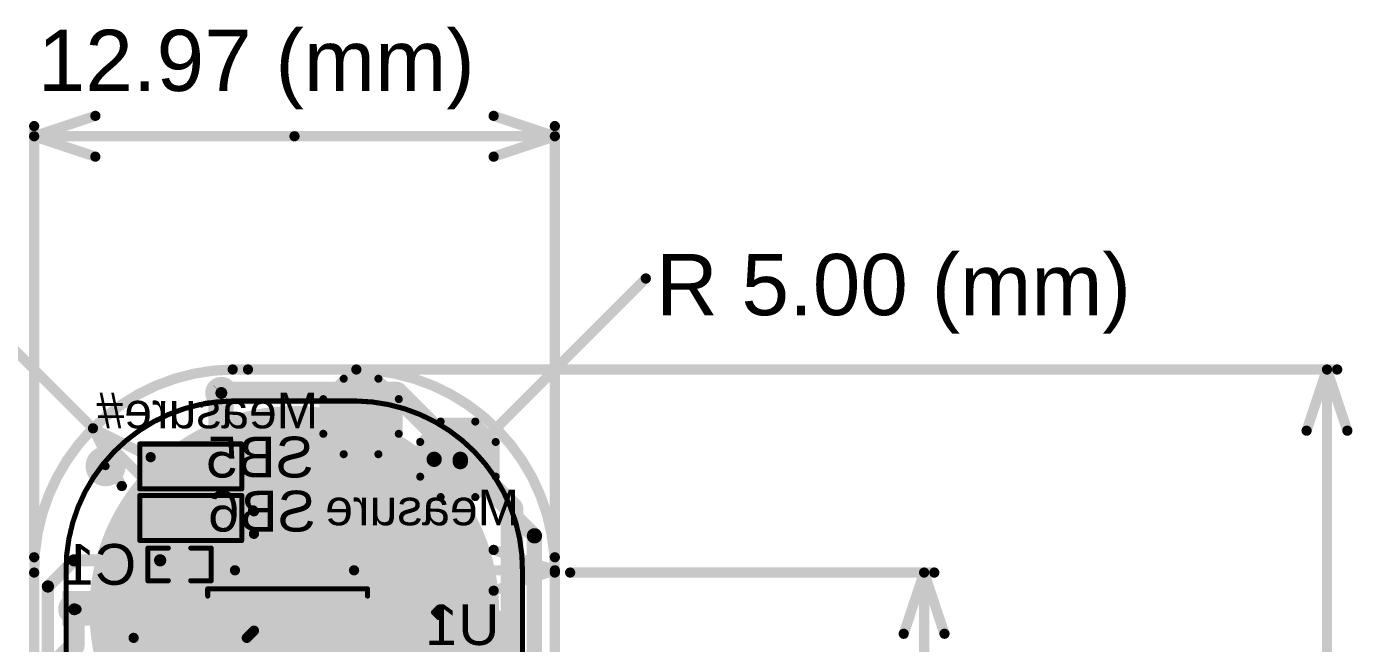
# Model space of a CAD drawing. Header units: millimetres. Extents: x -1.12 to 0.87, y -0.24 to 1.5.
# Drawn here: x -0.448 to 0.852, y 0.895 to 1.5 of the extents above; entities that cross this region are included whole.
import ezdxf

# ---------------------------------------------------------------- set-up
doc = ezdxf.new("R2010")
doc.units = ezdxf.units.MM
doc.header["$MEASUREMENT"] = 0
for name, color, linetype in [('BottomLayer', 5, 'Continuous'), ('BottomOverlay', 54, 'Continuous'), ('BottomPaste', 16, 'Continuous'), ('BottomSolder', 6, 'Continuous'), ('Mechanical1', 6, 'Continuous'), ('Mechanical2', 216, 'Continuous'), ('PadHoleLayer', 156, 'Continuous'), ('TopLayer', 1, 'Continuous'), ('TopOverlay', 2, 'Continuous'), ('TopPaste', 8, 'Continuous'), ('TopSolder', 216, 'Continuous'), ('ViaHoleLayer', 16, 'Continuous')]:
    doc.layers.add(name, color=color, linetype=linetype)
doc.styles.add('Arial', font='', dxfattribs={"height": 0.2})
doc.styles.get('Arial').set_extended_font_data('Arial')

# ---------------------------------------------------------------- blocks, each defined once
blk = doc.blocks.new('C___0402_B_2')
at = {"layer": 'BottomLayer'}
for points in [[(-0.009500000000000001, 0.0125), (-0.009499999999999998, -0.0125), (-0.0275, -0.0125), (-0.0275, 0.0125)], [(0.0275, 0.0125), (0.0275, -0.0125), (0.009500000000000001, -0.0125), (0.009499999999999998, 0.0125)]]:
    blk.add_hatch(color=5, dxfattribs=at).paths.add_polyline_path(points)
at = {"layer": 'BottomPaste'}
for points in [[(-0.009500000000000001, 0.0125), (-0.009499999999999998, -0.0125), (-0.0275, -0.0125), (-0.0275, 0.0125)], [(0.0275, 0.0125), (0.0275, -0.0125), (0.009500000000000001, -0.0125), (0.009499999999999998, 0.0125)]]:
    blk.add_hatch(color=16, dxfattribs=at).paths.add_polyline_path(points)
at = {"layer": 'BottomSolder'}
for points in [[(-0.007137800000000001, 0.0148622), (-0.007137799999999999, -0.0148622), (-0.0298622, -0.0148622), (-0.0298622, 0.0148622)], [(0.0298622, 0.0148622), (0.0298622, -0.0148622), (0.007137800000000001, -0.0148622), (0.007137799999999999, 0.0148622)]]:
    blk.add_hatch(color=6, dxfattribs=at).paths.add_polyline_path(points)
at = {"layer": 'BottomOverlay', "const_width": 0.005}
for points in [[(-0.011, 0.016), (-0.031, 0.016)], [(-0.031, 0.016), (-0.031, -0.016)], [(0.031, 0.016), (0.011, 0.016)], [(0.031, 0.016), (0.031, -0.016)], [(-0.011, -0.016), (-0.031, -0.016)], [(0.031, -0.016), (0.011, -0.016)]]:
    blk.add_lwpolyline(points, dxfattribs=at)
at = {"layer": 'BottomOverlay', "const_width": 0.0025}
for points in [[(-0.03225, 0.016, 1), (-0.02975, 0.016, 1)], [(-0.03225, 0.016, 1), (-0.02975, 0.016, 1)], [(-0.01225, 0.016, 1), (-0.00975, 0.016, 1)], [(0.00975, 0.016, 1), (0.01225, 0.016, 1)], [(0.02975, 0.016, 1), (0.03225, 0.016, 1)], [(0.02975, 0.016, 1), (0.03225, 0.016, 1)], [(-0.03225, -0.016, 1), (-0.02975, -0.016, 1)], [(-0.03225, -0.016, 1), (-0.02975, -0.016, 1)], [(-0.01225, -0.016, 1), (-0.00975, -0.016, 1)], [(0.00975, -0.016, 1), (0.01225, -0.016, 1)], [(0.02975, -0.016, 1), (0.03225, -0.016, 1)], [(0.02975, -0.016, 1), (0.03225, -0.016, 1)]]:
    blk.add_lwpolyline(points, format="xyb", close=True, dxfattribs=at)
blk = doc.blocks.new('S______B______B_4')
at = {"layer": 'BottomLayer'}
for points in [[(-0.015, 0.0175), (-0.015, -0.0175), (-0.045, -0.0175), (-0.045, 0.0175)], [(0.045, 0.0175), (0.045, -0.0175), (0.015, -0.0175), (0.015, 0.0175)]]:
    blk.add_hatch(color=5, dxfattribs=at).paths.add_polyline_path(points)
at = {"layer": 'BottomPaste'}
for points in [[(-0.015, 0.0175), (-0.015, -0.0175), (-0.045, -0.0175), (-0.045, 0.0175)], [(0.045, 0.0175), (0.045, -0.0175), (0.015, -0.0175), (0.015, 0.0175)]]:
    blk.add_hatch(color=16, dxfattribs=at).paths.add_polyline_path(points)
at = {"layer": 'BottomSolder'}
for points in [[(-0.011, 0.0215), (-0.011, -0.0215), (-0.049, -0.0215), (-0.049, 0.0215)], [(0.049, 0.0215), (0.049, -0.0215), (0.011, -0.0215), (0.011, 0.0215)]]:
    blk.add_hatch(color=6, dxfattribs=at).paths.add_polyline_path(points)
at = {"layer": 'BottomOverlay', "const_width": 0.005}
for points in [[(-0.05, -0.022), (-0.05, 0.022)], [(-0.05, 0.022), (0.05, 0.022)], [(0.05, -0.022), (0.05, 0.022)], [(-0.05, -0.022), (0.05, -0.022)]]:
    blk.add_lwpolyline(points, dxfattribs=at)
at = {"layer": 'BottomOverlay', "const_width": 0.0025}
for points in [[(-0.05125, 0.022, 1), (-0.04875, 0.022, 1)], [(-0.05125, 0.022, 1), (-0.04875, 0.022, 1)], [(0.04875, 0.022, 1), (0.05125, 0.022, 1)], [(0.04875, 0.022, 1), (0.05125, 0.022, 1)], [(-0.05125, -0.022, 1), (-0.04875, -0.022, 1)], [(-0.05125, -0.022, 1), (-0.04875, -0.022, 1)], [(0.04875, -0.022, 1), (0.05125, -0.022, 1)], [(0.04875, -0.022, 1), (0.05125, -0.022, 1)]]:
    blk.add_lwpolyline(points, format="xyb", close=True, dxfattribs=at)
blk = doc.blocks.new('S______B______B_5')
at = {"layer": 'BottomLayer'}
for points in [[(-0.015, 0.0175), (-0.015, -0.0175), (-0.045, -0.0175), (-0.045, 0.0175)], [(0.045, 0.0175), (0.045, -0.0175), (0.015, -0.0175), (0.015, 0.0175)]]:
    blk.add_hatch(color=5, dxfattribs=at).paths.add_polyline_path(points)
at = {"layer": 'BottomPaste'}
for points in [[(-0.015, 0.0175), (-0.015, -0.0175), (-0.045, -0.0175), (-0.045, 0.0175)], [(0.045, 0.0175), (0.045, -0.0175), (0.015, -0.0175), (0.015, 0.0175)]]:
    blk.add_hatch(color=16, dxfattribs=at).paths.add_polyline_path(points)
at = {"layer": 'BottomSolder'}
for points in [[(-0.011, 0.0215), (-0.011, -0.0215), (-0.049, -0.0215), (-0.049, 0.0215)], [(0.049, 0.0215), (0.049, -0.0215), (0.011, -0.0215), (0.011, 0.0215)]]:
    blk.add_hatch(color=6, dxfattribs=at).paths.add_polyline_path(points)
at = {"layer": 'BottomOverlay', "const_width": 0.005}
for points in [[(-0.05, -0.022), (-0.05, 0.022)], [(-0.05, 0.022), (0.05, 0.022)], [(0.05, -0.022), (0.05, 0.022)], [(-0.05, -0.022), (0.05, -0.022)]]:
    blk.add_lwpolyline(points, dxfattribs=at)
at = {"layer": 'BottomOverlay', "const_width": 0.0025}
for points in [[(-0.05125, 0.022, 1), (-0.04875, 0.022, 1)], [(-0.05125, 0.022, 1), (-0.04875, 0.022, 1)], [(0.04875, 0.022, 1), (0.05125, 0.022, 1)], [(0.04875, 0.022, 1), (0.05125, 0.022, 1)], [(-0.05125, -0.022, 1), (-0.04875, -0.022, 1)], [(-0.05125, -0.022, 1), (-0.04875, -0.022, 1)], [(0.04875, -0.022, 1), (0.05125, -0.022, 1)], [(0.04875, -0.022, 1), (0.05125, -0.022, 1)]]:
    blk.add_lwpolyline(points, format="xyb", close=True, dxfattribs=at)
blk = doc.blocks.new('TEST_POINT_B_12')
at = {"layer": 'BottomLayer'}
blk.add_hatch(color=5, dxfattribs=at).paths.add_polyline_path([(0.015, 0.03), (-0.015, 0.03), (-0.03, 0.015), (-0.03, -0.015), (-0.015, -0.03), (0.015, -0.03), (0.03, -0.015), (0.03, 0.015)])
at = {"layer": 'BottomPaste'}
blk.add_hatch(color=16, dxfattribs=at).paths.add_polyline_path([(0.015, 0.03), (-0.015, 0.03), (-0.03, 0.015), (-0.03, -0.015), (-0.015, -0.03), (0.015, -0.03), (0.03, -0.015), (0.03, 0.015)])
at = {"layer": 'BottomSolder'}
blk.add_hatch(color=6, dxfattribs=at).paths.add_polyline_path([(0.017, 0.034), (-0.017, 0.034), (-0.034, 0.017), (-0.034, -0.017), (-0.017, -0.034), (0.017, -0.034), (0.034, -0.017), (0.034, 0.017)])
at = {"layer": 'BottomOverlay', "const_width": 0.007874}
for points in [[(-0.017, 0.037), (-0.037, 0.017)], [(0.017, 0.037), (-0.017, 0.037)], [(0.017, 0.037), (-0.017, 0.037)], [(0.037, 0.017), (0.017, 0.037)], [(-0.037, 0.017), (-0.037, -0.017)], [(0.037, 0.017), (0.037, -0.017)], [(-0.017, -0.037), (-0.037, -0.017)], [(0.037, -0.017), (0.017, -0.037)], [(0.017, -0.037), (-0.017, -0.037)], [(0.017, -0.037), (-0.017, -0.037)]]:
    blk.add_lwpolyline(points, dxfattribs=at)
at = {"layer": 'BottomOverlay', "const_width": 0.003937}
for points in [[(-0.0189685, 0.037, 1), (-0.0150315, 0.037, 1)], [(-0.0189685, 0.037, 1), (-0.0150315, 0.037, 1)], [(-0.0189685, 0.037, 1), (-0.0150315, 0.037, 1)], [(0.0150315, 0.037, 1), (0.0189685, 0.037, 1)], [(0.0150315, 0.037, 1), (0.0189685, 0.037, 1)], [(0.0150315, 0.037, 1), (0.0189685, 0.037, 1)], [(-0.0389685, 0.017, 1), (-0.0350315, 0.017, 1)], [(-0.0389685, 0.017, 1), (-0.0350315, 0.017, 1)], [(0.0350315, 0.017, 1), (0.0389685, 0.017, 1)], [(0.0350315, 0.017, 1), (0.0389685, 0.017, 1)], [(-0.0389685, -0.017, 1), (-0.0350315, -0.017, 1)], [(-0.0389685, -0.017, 1), (-0.0350315, -0.017, 1)], [(0.0350315, -0.017, 1), (0.0389685, -0.017, 1)], [(0.0350315, -0.017, 1), (0.0389685, -0.017, 1)], [(-0.0189685, -0.037, 1), (-0.0150315, -0.037, 1)], [(-0.0189685, -0.037, 1), (-0.0150315, -0.037, 1)], [(-0.0189685, -0.037, 1), (-0.0150315, -0.037, 1)], [(0.0150315, -0.037, 1), (0.0189685, -0.037, 1)], [(0.0150315, -0.037, 1), (0.0189685, -0.037, 1)], [(0.0150315, -0.037, 1), (0.0189685, -0.037, 1)]]:
    blk.add_lwpolyline(points, format="xyb", close=True, dxfattribs=at)
blk = doc.blocks.new('TEST_POINT_B_13')
at = {"layer": 'BottomLayer'}
blk.add_hatch(color=5, dxfattribs=at).paths.add_polyline_path([(0.015, 0.03), (-0.015, 0.03), (-0.03, 0.015), (-0.03, -0.015), (-0.015, -0.03), (0.015, -0.03), (0.03, -0.015), (0.03, 0.015)])
at = {"layer": 'BottomPaste'}
blk.add_hatch(color=16, dxfattribs=at).paths.add_polyline_path([(0.015, 0.03), (-0.015, 0.03), (-0.03, 0.015), (-0.03, -0.015), (-0.015, -0.03), (0.015, -0.03), (0.03, -0.015), (0.03, 0.015)])
at = {"layer": 'BottomSolder'}
blk.add_hatch(color=6, dxfattribs=at).paths.add_polyline_path([(0.017, 0.034), (-0.017, 0.034), (-0.034, 0.017), (-0.034, -0.017), (-0.017, -0.034), (0.017, -0.034), (0.034, -0.017), (0.034, 0.017)])
at = {"layer": 'BottomOverlay', "const_width": 0.007874}
for points in [[(-0.017, 0.037), (-0.037, 0.017)], [(0.017, 0.037), (-0.017, 0.037)], [(0.017, 0.037), (-0.017, 0.037)], [(0.037, 0.017), (0.017, 0.037)], [(-0.037, 0.017), (-0.037, -0.017)], [(0.037, 0.017), (0.037, -0.017)], [(-0.017, -0.037), (-0.037, -0.017)], [(0.037, -0.017), (0.017, -0.037)], [(0.017, -0.037), (-0.017, -0.037)], [(0.017, -0.037), (-0.017, -0.037)]]:
    blk.add_lwpolyline(points, dxfattribs=at)
at = {"layer": 'BottomOverlay', "const_width": 0.003937}
for points in [[(-0.0189685, 0.037, 1), (-0.0150315, 0.037, 1)], [(-0.0189685, 0.037, 1), (-0.0150315, 0.037, 1)], [(-0.0189685, 0.037, 1), (-0.0150315, 0.037, 1)], [(0.0150315, 0.037, 1), (0.0189685, 0.037, 1)], [(0.0150315, 0.037, 1), (0.0189685, 0.037, 1)], [(0.0150315, 0.037, 1), (0.0189685, 0.037, 1)], [(-0.0389685, 0.017, 1), (-0.0350315, 0.017, 1)], [(-0.0389685, 0.017, 1), (-0.0350315, 0.017, 1)], [(0.0350315, 0.017, 1), (0.0389685, 0.017, 1)], [(0.0350315, 0.017, 1), (0.0389685, 0.017, 1)], [(-0.0389685, -0.017, 1), (-0.0350315, -0.017, 1)], [(-0.0389685, -0.017, 1), (-0.0350315, -0.017, 1)], [(0.0350315, -0.017, 1), (0.0389685, -0.017, 1)], [(0.0350315, -0.017, 1), (0.0389685, -0.017, 1)], [(-0.0189685, -0.037, 1), (-0.0150315, -0.037, 1)], [(-0.0189685, -0.037, 1), (-0.0150315, -0.037, 1)], [(-0.0189685, -0.037, 1), (-0.0150315, -0.037, 1)], [(0.0150315, -0.037, 1), (0.0189685, -0.037, 1)], [(0.0150315, -0.037, 1), (0.0189685, -0.037, 1)], [(0.0150315, -0.037, 1), (0.0189685, -0.037, 1)]]:
    blk.add_lwpolyline(points, format="xyb", close=True, dxfattribs=at)
blk = doc.blocks.new('SOIC_8_B_27')
at = {"layer": 'BottomLayer'}
for points in [[(-0.136811, 0.063189), (-0.136811, 0.086811), (-0.0757874, 0.086811), (-0.0757874, 0.063189)], [(0.0757874, 0.063189), (0.0757874, 0.086811), (0.136811, 0.086811), (0.136811, 0.063189)], [(-0.136811, 0.013189), (-0.136811, 0.036811), (-0.0757874, 0.036811), (-0.0757874, 0.013189)], [(0.0757874, 0.013189), (0.0757874, 0.036811), (0.136811, 0.036811), (0.136811, 0.013189)], [(-0.136811, -0.036811), (-0.136811, -0.013189), (-0.0757874, -0.013189), (-0.0757874, -0.036811)], [(0.0757874, -0.036811), (0.0757874, -0.013189), (0.136811, -0.013189), (0.136811, -0.036811)], [(-0.136811, -0.086811), (-0.136811, -0.063189), (-0.0757874, -0.063189), (-0.0757874, -0.086811)], [(0.0757874, -0.086811), (0.0757874, -0.063189), (0.136811, -0.063189), (0.136811, -0.086811)]]:
    blk.add_hatch(color=5, dxfattribs=at).paths.add_polyline_path(points)
at = {"layer": 'BottomOverlay'}
blk.add_hatch(color=54, dxfattribs=at).paths.add_polyline_path([(-0.072, -0.088), (-0.059, -0.088), (-0.059, -0.062), (-0.072, -0.062)])
at = {"layer": 'BottomPaste'}
for points in [[(-0.136811, 0.063189), (-0.136811, 0.086811), (-0.0757874, 0.086811), (-0.0757874, 0.063189)], [(0.0757874, 0.063189), (0.0757874, 0.086811), (0.136811, 0.086811), (0.136811, 0.063189)], [(-0.136811, 0.013189), (-0.136811, 0.036811), (-0.0757874, 0.036811), (-0.0757874, 0.013189)], [(0.0757874, 0.013189), (0.0757874, 0.036811), (0.136811, 0.036811), (0.136811, 0.013189)], [(-0.136811, -0.036811), (-0.136811, -0.013189), (-0.0757874, -0.013189), (-0.0757874, -0.036811)], [(0.0757874, -0.036811), (0.0757874, -0.013189), (0.136811, -0.013189), (0.136811, -0.036811)], [(-0.136811, -0.086811), (-0.136811, -0.063189), (-0.0757874, -0.063189), (-0.0757874, -0.086811)], [(0.0757874, -0.086811), (0.0757874, -0.063189), (0.136811, -0.063189), (0.136811, -0.086811)]]:
    blk.add_hatch(color=16, dxfattribs=at).paths.add_polyline_path(points)
at = {"layer": 'BottomSolder'}
for points in [[(-0.140811, 0.059189), (-0.140811, 0.090811), (-0.0717874, 0.090811), (-0.0717874, 0.059189)], [(0.0717874, 0.059189), (0.0717874, 0.090811), (0.140811, 0.090811), (0.140811, 0.059189)], [(-0.140811, 0.009189000000000003), (-0.140811, 0.040811), (-0.0717874, 0.040811), (-0.0717874, 0.009188999999999998)], [(0.0717874, 0.009189000000000003), (0.0717874, 0.040811), (0.140811, 0.040811), (0.140811, 0.009188999999999998)], [(-0.140811, -0.040811), (-0.140811, -0.009188999999999998), (-0.0717874, -0.009189000000000003), (-0.0717874, -0.040811)], [(0.0717874, -0.040811), (0.0717874, -0.009188999999999998), (0.140811, -0.009189000000000003), (0.140811, -0.040811)], [(-0.140811, -0.090811), (-0.140811, -0.059189), (-0.0717874, -0.059189), (-0.0717874, -0.090811)], [(0.0717874, -0.090811), (0.0717874, -0.059189), (0.140811, -0.059189), (0.140811, -0.090811)]]:
    blk.add_hatch(color=6, dxfattribs=at).paths.add_polyline_path(points)
at = {"layer": 'BottomOverlay', "const_width": 0.005}
for points in [[(0.07837, 0.098), (-0.07837, 0.098)], [(-0.07837, 0.098), (-0.07837, 0.091)], [(0.07837, 0.098), (0.07837, 0.091)], [(-0.148, -0.07), (-0.148, -0.08)], [(-0.143, -0.075), (-0.148, -0.07)], [(-0.143, -0.075), (-0.148, -0.08)], [(-0.07837, -0.091), (-0.07837, -0.098)], [(0.07837, -0.091), (0.07837, -0.098)], [(0.07837, -0.098), (-0.07837, -0.098)]]:
    blk.add_lwpolyline(points, dxfattribs=at)
at = {"layer": 'BottomOverlay', "const_width": 0.0025}
for points in [[(-0.07962, 0.098, 1), (-0.07712, 0.098, 1)], [(-0.07962, 0.098, 1), (-0.07712, 0.098, 1)], [(-0.07962, 0.091, 1), (-0.07712, 0.091, 1)], [(0.07712, 0.098, 1), (0.07962, 0.098, 1)], [(0.07712, 0.098, 1), (0.07962, 0.098, 1)], [(0.07712, 0.091, 1), (0.07962, 0.091, 1)], [(-0.14925, -0.07, 1), (-0.14675, -0.07, 1)], [(-0.14925, -0.07, 1), (-0.14675, -0.07, 1)], [(-0.14925, -0.08, 1), (-0.14675, -0.08, 1)], [(-0.14925, -0.08, 1), (-0.14675, -0.08, 1)], [(-0.14425, -0.075, 1), (-0.14175, -0.075, 1)], [(-0.14425, -0.075, 1), (-0.14175, -0.075, 1)], [(-0.07962, -0.091, 1), (-0.07712, -0.091, 1)], [(0.07712, -0.091, 1), (0.07962, -0.091, 1)], [(-0.07962, -0.098, 1), (-0.07712, -0.098, 1)], [(-0.07962, -0.098, 1), (-0.07712, -0.098, 1)], [(0.07712, -0.098, 1), (0.07962, -0.098, 1)], [(0.07712, -0.098, 1), (0.07962, -0.098, 1)]]:
    blk.add_lwpolyline(points, format="xyb", close=True, dxfattribs=at)
blk = doc.blocks.new('SEMG_SENSOR_31')
at = {"layer": 'TopLayer'}
h = blk.add_hatch(color=1, dxfattribs=at)
edge = h.paths.add_edge_path()
edge.add_arc((1.1e-06, 0.3931963), 0.1968504, 0, 360)
h = blk.add_hatch(color=1, dxfattribs=at)
edge = h.paths.add_edge_path()
edge.add_arc((-0.1240147, -0.0005045), 0.0826771, 90, 270)
edge.add_line((-0.1240147, -0.08318160000000001), (0.1240169, -0.08318160000000001))
edge.add_arc((0.1240169, -0.0005045), 0.0826771, 270, 450)
edge.add_line((0.1240169, 0.0821726), (-0.1240147, 0.0821726))
h = blk.add_hatch(color=1, dxfattribs=at)
edge = h.paths.add_edge_path()
edge.add_arc((-1.1e-06, -0.3931962), 0.1968504, 0, 360)
at = {"layer": 'TopPaste'}
h = blk.add_hatch(color=8, dxfattribs=at)
edge = h.paths.add_edge_path()
edge.add_arc((1.1e-06, 0.3931963), 0.1968504, 0, 360)
h = blk.add_hatch(color=8, dxfattribs=at)
edge = h.paths.add_edge_path()
edge.add_arc((-0.1240147, -0.0005045), 0.0826771, 90, 270)
edge.add_line((-0.1240147, -0.08318160000000001), (0.1240169, -0.08318160000000001))
edge.add_arc((0.1240169, -0.0005045), 0.0826771, 270, 450)
edge.add_line((0.1240169, 0.0821726), (-0.1240147, 0.0821726))
h = blk.add_hatch(color=8, dxfattribs=at)
edge = h.paths.add_edge_path()
edge.add_arc((-1.1e-06, -0.3931962), 0.1968504, 0, 360)
at = {"layer": 'TopSolder'}
h = blk.add_hatch(color=216, dxfattribs=at)
edge = h.paths.add_edge_path()
edge.add_arc((1.1e-06, 0.3931963), 0.2008504, 0, 360)
h = blk.add_hatch(color=216, dxfattribs=at)
edge = h.paths.add_edge_path()
edge.add_arc((-0.1240147, -0.0005045), 0.0866771, 90, 270)
edge.add_line((-0.1240147, -0.08718160000000001), (0.1240169, -0.08718160000000001))
edge.add_arc((0.1240169, -0.0005045), 0.0866771, 270, 450)
edge.add_line((0.1240169, 0.0861726), (-0.1240147, 0.0861726))
h = blk.add_hatch(color=216, dxfattribs=at)
edge = h.paths.add_edge_path()
edge.add_arc((-1.1e-06, -0.3931962), 0.2008504, 0, 360)
at = {"layer": 'TopOverlay', "const_width": 0.005}
for points in [[(-0.2237483, 0.431721, -0.414213562373093), (-0.0602622, 0.5989227)], [(0.0602644, 0.5989227, -0.414213562373093), (0.2237505, 0.431721)], [(-0.0602622, -0.5989226, -0.4142135623730949), (-0.2237483, -0.4317209)], [(0.2237505, -0.4317209, -0.4142135623730966), (0.0602644, -0.5989226)]]:
    blk.add_lwpolyline(points, format="xyb", dxfattribs=at)
for points in [[(-0.0602622, 0.5989227), (0.0602644, 0.5989227)], [(-0.2237483, -0.4317209), (-0.2237483, 0.431721)], [(0.2237505, -0.4317242), (0.2237505, 0.4317177)], [(-0.0602622, -0.5989226), (0.0602644, -0.5989226)]]:
    blk.add_lwpolyline(points, dxfattribs=at)
at = {"layer": 'TopOverlay', "const_width": 0.0025}
for points in [[(-0.0615122, 0.5989227, 1), (-0.0590122, 0.5989227, 1)], [(-0.0615122, 0.5989227, 1), (-0.0590122, 0.5989227, 1)], [(0.0590144, 0.5989227, 1), (0.0615144, 0.5989227, 1)], [(0.0590144, 0.5989227, 1), (0.0615144, 0.5989227, 1)], [(-0.2249983, 0.431721, 1), (-0.2224983, 0.431721, 1)], [(-0.2249983, 0.431721, 1), (-0.2224983, 0.431721, 1)], [(0.2225005, 0.431721, 1), (0.2250005, 0.431721, 1)], [(0.2225005, 0.4317177, 1), (0.2250005, 0.4317177, 1)], [(-0.2249983, -0.4317209, 1), (-0.2224983, -0.4317209, 1)], [(-0.2249983, -0.4317209, 1), (-0.2224983, -0.4317209, 1)], [(0.2225005, -0.4317209, 1), (0.2250005, -0.4317209, 1)], [(0.2225005, -0.4317242, 1), (0.2250005, -0.4317242, 1)], [(-0.0615122, -0.5989226, 1), (-0.0590122, -0.5989226, 1)], [(-0.0615122, -0.5989226, 1), (-0.0590122, -0.5989226, 1)], [(0.0590144, -0.5989226, 1), (0.0615144, -0.5989226, 1)], [(0.0590144, -0.5989226, 1), (0.0615144, -0.5989226, 1)]]:
    blk.add_lwpolyline(points, format="xyb", close=True, dxfattribs=at)

msp = doc.modelspace()

# ---------------------------------------------------------------- hatches: boundary and pattern name
at = {"layer": 'BottomLayer'}
h = msp.add_hatch(color=5, dxfattribs=at)
edge = h.paths.add_edge_path()
edge.add_arc((-0.257, 1.141), 0.011811, 0, 360)
for points in [[(-0.336, 0.959), (-0.3, 0.959), (-0.3, 1.09), (-0.336, 1.09)], [(-0.274, 0.9995), (-0.217, 0.9995), (-0.217, 1.038), (-0.274, 1.038)], [(-0.237, 0.931), (-0.237, 0.989), (-0.289, 0.989), (-0.289, 0.931)], [(-0.413, 0.913), (-0.237, 0.913), (-0.237, 0.947), (-0.413, 0.947)]]:
    msp.add_hatch(color=5, dxfattribs=at).paths.add_polyline_path(points)
h = msp.add_hatch(color=5, dxfattribs=at)
edge = h.paths.add_edge_path()
edge.add_arc((-0.4011438, 0.9290301), 0.011811, 0, 360)
at = {"layer": 'BottomSolder'}
h = msp.add_hatch(color=6, dxfattribs=at)
edge = h.paths.add_edge_path()
edge.add_arc((-0.257, 1.141), 0.015811, 0, 360)
h = msp.add_hatch(color=6, dxfattribs=at)
edge = h.paths.add_edge_path()
edge.add_arc((-0.3704892, 1.0692658), 0.004, 0, 360)
h = msp.add_hatch(color=6, dxfattribs=at)
edge = h.paths.add_edge_path()
edge.add_arc((-0.4011438, 0.9290301), 0.015811, 0, 360)
at = {"layer": 'PadHoleLayer'}
h = msp.add_hatch(color=156, dxfattribs=at)
edge = h.paths.add_edge_path()
edge.add_arc((-0.3704892, 1.0692658), 0.019685, 0, 360)
at = {"layer": 'TopLayer'}
h = msp.add_hatch(color=1, dxfattribs=at)
edge = h.paths.add_edge_path()
edge.add_arc((-0.257, 1.141), 0.011811, 0, 360)
h = msp.add_hatch(color=1, dxfattribs=at)
edge = h.paths.add_edge_path()
edge.add_arc((-0.4011438, 0.9290301), 0.011811, 0, 360)
at = {"layer": 'TopSolder'}
h = msp.add_hatch(color=216, dxfattribs=at)
edge = h.paths.add_edge_path()
edge.add_arc((-0.257, 1.141), 0.015811, 0, 360)
h = msp.add_hatch(color=216, dxfattribs=at)
edge = h.paths.add_edge_path()
edge.add_arc((-0.3704892, 1.0692658), 0.004, 0, 360)
h = msp.add_hatch(color=216, dxfattribs=at)
edge = h.paths.add_edge_path()
edge.add_arc((-0.4011438, 0.9290301), 0.015811, 0, 360)
at = {"layer": 'ViaHoleLayer'}
h = msp.add_hatch(color=16, dxfattribs=at)
edge = h.paths.add_edge_path()
edge.add_arc((-0.257, 1.141), 0.0059055, 0, 360)
h = msp.add_hatch(color=16, dxfattribs=at)
edge = h.paths.add_edge_path()
edge.add_arc((-0.4011438, 0.9290301), 0.0059055, 0, 360)

# ---------------------------------------------------------------- linework, layer by layer
at = {"layer": 'BottomLayer'}
for points, const_width in [([(-0.2573103, 1.0836897), (-0.2573103, 1.1406897)], 0.025), ([(-0.2573103, 1.1406897), (-0.257, 1.141)], 0.022), ([(-0.156, 1.082), (-0.12, 1.118)], 0.018), ([(-0.258, 1.083), (-0.2573103, 1.0836897)], 0.022), ([(-0.317, 1.0185), (-0.317, 1.069)], 0.025), ([(-0.156, 0.863), (-0.156, 1.082)], 0.018), ([(-0.0483224, 1.076), (-0.0227132, 1.076)], 0.015), ([(-0.0227132, 1.0737132), (-0.0227132, 1.076)], 0.015), ([(-0.0227132, 1.0737132), (0.05, 1.001)], 0.015), ([(-0.317, 0.977), (-0.317, 1.0185)], 0.025), ([(-0.226, 1.026), (-0.2250004, 1.0250004)], 0.01), ([(-0.2250004, 1.0029709), (-0.2250004, 1.0250004)], 0.01), ([(-0.2250004, 1.0029709), (-0.225, 1.0029705)], 0.01), ([(-0.225, 0.9080295), (-0.225, 1.0029705)], 0.01), ([(0.05, 0.781), (0.05, 1.001)], 0.015), ([(-0.427, 0.9513847), (-0.4013847, 0.977)], 0.012), ([(-0.4013847, 0.977), (-0.317, 0.977)], 0.012), ([(-0.427, 0.7880295), (-0.427, 0.9513847)], 0.012), ([(-0.085681, 0.926), (0.0021126, 0.926)], 0.022), ([(0.0021126, 0.926), (0.015, 0.9131126)], 0.022), ([(-0.4011438, 0.9290301), (-0.4011137, 0.929)], 0.01), ([(-0.4011137, 0.929), (-0.399, 0.929)], 0.01), ([(0.015, 0.772), (0.015, 0.9131126)], 0.022), ([(-0.232, 0.901), (-0.226, 0.907)], 0.01), ([(-0.226, 0.9070295), (-0.225, 0.9080295)], 0.01), ([(-0.226, 0.907), (-0.226, 0.9070295)], 0.01), ([(-0.3539801, 0.89), (-0.3429801, 0.901)], 0.01), ([(-0.3429801, 0.901), (-0.232, 0.901)], 0.01)]:
    msp.add_lwpolyline(points, dxfattribs=dict(at, const_width=const_width))
for points, const_width in [([(-0.2635603, 1.1406897, 1), (-0.2510603, 1.1406897, 1)], 0.0125), ([(-0.2628103, 1.1406897, 1), (-0.2518103, 1.1406897, 1)], 0.011), ([(-0.2625, 1.141, 1), (-0.2515, 1.141, 1)], 0.011), ([(-0.1245, 1.118, 1), (-0.1155, 1.118, 1)], 0.009), ([(-0.2635603, 1.0836897, 1), (-0.2510603, 1.0836897, 1)], 0.0125), ([(-0.2635, 1.083, 1), (-0.2525, 1.083, 1)], 0.011), ([(-0.2628103, 1.0836897, 1), (-0.2518103, 1.0836897, 1)], 0.011), ([(-0.32325, 1.069, 1), (-0.31075, 1.069, 1)], 0.0125), ([(-0.1605, 1.082, 1), (-0.1515, 1.082, 1)], 0.009), ([(-0.1605, 1.082, 1), (-0.1515, 1.082, 1)], 0.009), ([(-0.0520724, 1.076, 1), (-0.0445724, 1.076, 1)], 0.0075), ([(-0.0264632, 1.076, 1), (-0.0189632, 1.076, 1)], 0.0075), ([(-0.0264632, 1.076, 1), (-0.0189632, 1.076, 1)], 0.0075), ([(-0.0264632, 1.0737132, 1), (-0.0189632, 1.0737132, 1)], 0.0075), ([(-0.0264632, 1.0737132, 1), (-0.0189632, 1.0737132, 1)], 0.0075), ([(-0.32325, 1.0185, 1), (-0.31075, 1.0185, 1)], 0.0125), ([(-0.32325, 1.0185, 1), (-0.31075, 1.0185, 1)], 0.0125), ([(-0.2285, 1.026, 1), (-0.2235, 1.026, 1)], 0.005), ([(-0.2275004, 1.0250004, 1), (-0.2225004, 1.0250004, 1)], 0.005), ([(-0.2275004, 1.0250004, 1), (-0.2225004, 1.0250004, 1)], 0.005), ([(-0.2275004, 1.0029709, 1), (-0.2225004, 1.0029709, 1)], 0.005), ([(-0.2275004, 1.0029709, 1), (-0.2225004, 1.0029709, 1)], 0.005), ([(-0.2275, 1.0029705, 1), (-0.2225, 1.0029705, 1)], 0.005), ([(-0.2275, 1.0029705, 1), (-0.2225, 1.0029705, 1)], 0.005), ([(0.04625, 1.001, 1), (0.05375, 1.001, 1)], 0.0075), ([(0.04625, 1.001, 1), (0.05375, 1.001, 1)], 0.0075), ([(-0.32325, 0.977, 1), (-0.31075, 0.977, 1)], 0.0125), ([(-0.4043847, 0.977, 1), (-0.3983847, 0.977, 1)], 0.006), ([(-0.4043847, 0.977, 1), (-0.3983847, 0.977, 1)], 0.006), ([(-0.32, 0.977, 1), (-0.314, 0.977, 1)], 0.006), ([(-0.43, 0.9513847, 1), (-0.424, 0.9513847, 1)], 0.006), ([(-0.43, 0.9513847, 1), (-0.424, 0.9513847, 1)], 0.006), ([(-0.091181, 0.926, 1), (-0.080181, 0.926, 1)], 0.011), ([(-0.0033874, 0.926, 1), (0.0076126, 0.926, 1)], 0.011), ([(-0.0033874, 0.926, 1), (0.0076126, 0.926, 1)], 0.011), ([(-0.4036438, 0.9290301, 1), (-0.3986438, 0.9290301, 1)], 0.005), ([(-0.4036137, 0.929, 1), (-0.3986137, 0.929, 1)], 0.005), ([(-0.4036137, 0.929, 1), (-0.3986137, 0.929, 1)], 0.005), ([(-0.4015, 0.929, 1), (-0.3965, 0.929, 1)], 0.005), ([(0.0095, 0.9131126, 1), (0.0205, 0.9131126, 1)], 0.011), ([(0.0095, 0.9131126, 1), (0.0205, 0.9131126, 1)], 0.011), ([(-0.2285, 0.9070295, 1), (-0.2235, 0.9070295, 1)], 0.005), ([(-0.2285, 0.9070295, 1), (-0.2235, 0.9070295, 1)], 0.005), ([(-0.2285, 0.907, 1), (-0.2235, 0.907, 1)], 0.005), ([(-0.2285, 0.907, 1), (-0.2235, 0.907, 1)], 0.005), ([(-0.2275, 0.9080295, 1), (-0.2225, 0.9080295, 1)], 0.005), ([(-0.2275, 0.9080295, 1), (-0.2225, 0.9080295, 1)], 0.005), ([(-0.3454801, 0.901, 1), (-0.3404801, 0.901, 1)], 0.005), ([(-0.3454801, 0.901, 1), (-0.3404801, 0.901, 1)], 0.005), ([(-0.2345, 0.901, 1), (-0.2295, 0.901, 1)], 0.005), ([(-0.2345, 0.901, 1), (-0.2295, 0.901, 1)], 0.005)]:
    msp.add_lwpolyline(points, format="xyb", close=True, dxfattribs=dict(at, const_width=const_width))
at = {"layer": 'Mechanical1', "const_width": 0.01}
for points in [[(-0.4404892, 1.3926329), (-0.3804892, 1.4126329)], [(0.0099978, 1.4126329), (0.0699978, 1.3926329)], [(-0.4404892, 0.9800021), (-0.4404892, 1.4026329)], [(0.0699978, 0.9799999), (0.0699978, 1.4026329)], [(-0.4404892, 1.3926329), (-0.3804892, 1.3726329)], [(-0.4404892, 1.3926329), (-0.1852457, 1.3926329)], [(-0.1852457, 1.3926329), (0.0699978, 1.3926329)], [(0.0099978, 1.3726329), (0.0699978, 1.3926329)], [(-0.1268401, 0.9672138), (0.1591948, 1.2532487)], [(-0.5094153, 1.2329779), (-0.2436513, 0.9672139)], [(-0.2308629, 1.1640518), (0.8370199, 1.1640518)], [(0.8070199, 1.1040518), (0.8270199, 1.1640518)], [(0.8270199, 1.1640518), (0.8470199, 1.1040518)], [(0.8270199, 0.8108285), (0.8270199, 1.1640518)], [(-0.3828455, 1.1064081), (-0.326277, 1.0781238)], [(-0.3828455, 1.1064081), (-0.3545612, 1.0498396)], [(-0.3828455, 1.1064081), (-0.2436513, 0.9672139)], [(0.0100102, 0.9872138), (0.0700102, 0.9672138)], [(-0.1268401, 0.9672138), (0.0700102, 0.9672138)], [(0.0100102, 0.9472138), (0.0700102, 0.9672138)], [(0.0849978, 0.9649999), (0.4420199, 0.9649999)], [(0.4120199, 0.9049999), (0.4320199, 0.9649999)], [(0.4320199, 0.9649999), (0.4520199, 0.9049999)], [(0.4320199, 0.7995483), (0.4320199, 0.9649999)]]:
    msp.add_lwpolyline(points, dxfattribs=at)
at = {"layer": 'Mechanical1', "const_width": 0.005}
for points in [[(-0.3829892, 1.4126329, 1), (-0.3779892, 1.4126329, 1)], [(0.0074978, 1.4126329, 1), (0.0124978, 1.4126329, 1)], [(-0.4429892, 1.4026329, 1), (-0.4379892, 1.4026329, 1)], [(0.0674978, 1.4026329, 1), (0.0724978, 1.4026329, 1)], [(-0.4429892, 1.3926329, 1), (-0.4379892, 1.3926329, 1)], [(-0.4429892, 1.3926329, 1), (-0.4379892, 1.3926329, 1)], [(-0.4429892, 1.3926329, 1), (-0.4379892, 1.3926329, 1)], [(-0.1877457, 1.3926329, 1), (-0.1827457, 1.3926329, 1)], [(-0.1877457, 1.3926329, 1), (-0.1827457, 1.3926329, 1)], [(0.0674978, 1.3926329, 1), (0.0724978, 1.3926329, 1)], [(0.0674978, 1.3926329, 1), (0.0724978, 1.3926329, 1)], [(0.0674978, 1.3926329, 1), (0.0724978, 1.3926329, 1)], [(-0.3829892, 1.3726329, 1), (-0.3779892, 1.3726329, 1)], [(0.0074978, 1.3726329, 1), (0.0124978, 1.3726329, 1)], [(0.1566948, 1.2532487, 1), (0.1616948, 1.2532487, 1)], [(-0.2333629, 1.1640518, 1), (-0.2283629, 1.1640518, 1)], [(0.8245199, 1.1640518, 1), (0.8295199, 1.1640518, 1)], [(0.8245199, 1.1640518, 1), (0.8295199, 1.1640518, 1)], [(0.8245199, 1.1640518, 1), (0.8295199, 1.1640518, 1)], [(0.8345199, 1.1640518, 1), (0.8395199, 1.1640518, 1)], [(-0.3853455, 1.1064081, 1), (-0.3803455, 1.1064081, 1)], [(-0.3853455, 1.1064081, 1), (-0.3803455, 1.1064081, 1)], [(-0.3853455, 1.1064081, 1), (-0.3803455, 1.1064081, 1)], [(0.8045199, 1.1040518, 1), (0.8095199, 1.1040518, 1)], [(0.8445199, 1.1040518, 1), (0.8495199, 1.1040518, 1)], [(-0.328777, 1.0781238, 1), (-0.323777, 1.0781238, 1)], [(-0.3570612, 1.0498396, 1), (-0.3520612, 1.0498396, 1)], [(0.0075102, 0.9872138, 1), (0.0125102, 0.9872138, 1)], [(-0.4429892, 0.9800021, 1), (-0.4379892, 0.9800021, 1)], [(0.0674978, 0.9799999, 1), (0.0724978, 0.9799999, 1)], [(-0.2461513, 0.9672139, 1), (-0.2411513, 0.9672139, 1)], [(-0.2461513, 0.9672139, 1), (-0.2411513, 0.9672139, 1)], [(-0.1293401, 0.9672138, 1), (-0.1243401, 0.9672138, 1)], [(-0.1293401, 0.9672138, 1), (-0.1243401, 0.9672138, 1)], [(0.0675102, 0.9672138, 1), (0.0725102, 0.9672138, 1)], [(0.0675102, 0.9672138, 1), (0.0725102, 0.9672138, 1)], [(0.0675102, 0.9672138, 1), (0.0725102, 0.9672138, 1)], [(0.0824978, 0.9649999, 1), (0.0874978, 0.9649999, 1)], [(0.4295199, 0.9649999, 1), (0.4345199, 0.9649999, 1)], [(0.4295199, 0.9649999, 1), (0.4345199, 0.9649999, 1)], [(0.4295199, 0.9649999, 1), (0.4345199, 0.9649999, 1)], [(0.4395199, 0.9649999, 1), (0.4445199, 0.9649999, 1)], [(0.0075102, 0.9472138, 1), (0.0125102, 0.9472138, 1)], [(0.4095199, 0.9049999, 1), (0.4145199, 0.9049999, 1)], [(0.4495199, 0.9049999, 1), (0.4545199, 0.9049999, 1)]]:
    msp.add_lwpolyline(points, format="xyb", close=True, dxfattribs=at)
at = {"layer": 'Mechanical2', "const_width": 0.01}
for points in [[(-0.4404892, 0.9650021, -0.414213562373093), (-0.2458629, 1.1640518)], [(-0.1246285, 1.1640518, -0.414213562373093), (0.0699978, 0.9650021)]]:
    msp.add_lwpolyline(points, format="xyb", dxfattribs=at)
for points in [[(-0.2458629, 1.1640518), (-0.1246285, 1.1640518)], [(-0.4404892, 0.104268), (-0.4404892, 0.9650021)], [(-0.4404892, 0.104268), (-0.4404892, 0.9650021)], [(0.0699978, 0.1042658), (0.0699978, 0.9649999)]]:
    msp.add_lwpolyline(points, dxfattribs=at)
at = {"layer": 'Mechanical2', "const_width": 0.005}
for points in [[(-0.2483629, 1.1640518, 1), (-0.2433629, 1.1640518, 1)], [(-0.2483629, 1.1640518, 1), (-0.2433629, 1.1640518, 1)], [(-0.1271285, 1.1640518, 1), (-0.1221285, 1.1640518, 1)], [(-0.1271285, 1.1640518, 1), (-0.1221285, 1.1640518, 1)], [(-0.4429892, 0.9650021, 1), (-0.4379892, 0.9650021, 1)], [(-0.4429892, 0.9650021, 1), (-0.4379892, 0.9650021, 1)], [(-0.4429892, 0.9650021, 1), (-0.4379892, 0.9650021, 1)], [(0.0674978, 0.9650021, 1), (0.0724978, 0.9650021, 1)], [(0.0674978, 0.9649999, 1), (0.0724978, 0.9649999, 1)]]:
    msp.add_lwpolyline(points, format="xyb", close=True, dxfattribs=at)
at = {"layer": 'TopLayer'}
for points, const_width in [([(-0.257, 1.141), (-0.085, 1.141)], 0.022), ([(-0.085, 1.141), (0.028, 1.028)], 0.022), ([(0.028, 0.814), (0.028, 1.028)], 0.022), ([(-0.4011438, 0.8928562), (-0.4011438, 0.9290301)], 0.02), ([(-0.1852457, 0.8392656), (-0.1852457, 0.9278313)], 0.022), ([(-0.425681, 0.868319), (-0.4011438, 0.8928562)], 0.02)]:
    msp.add_lwpolyline(points, dxfattribs=dict(at, const_width=const_width))
for points, const_width in [([(-0.2625, 1.141, 1), (-0.2515, 1.141, 1)], 0.011), ([(-0.0905, 1.141, 1), (-0.0795, 1.141, 1)], 0.011), ([(-0.0905, 1.141, 1), (-0.0795, 1.141, 1)], 0.011), ([(0.0225, 1.028, 1), (0.0335, 1.028, 1)], 0.011), ([(0.0225, 1.028, 1), (0.0335, 1.028, 1)], 0.011), ([(-0.4061438, 0.9290301, 1), (-0.3961438, 0.9290301, 1)], 0.01), ([(-0.1907457, 0.9278313, 1), (-0.1797457, 0.9278313, 1)], 0.011), ([(-0.4061438, 0.8928562, 1), (-0.3961438, 0.8928562, 1)], 0.01), ([(-0.4061438, 0.8928562, 1), (-0.3961438, 0.8928562, 1)], 0.01)]:
    msp.add_lwpolyline(points, format="xyb", close=True, dxfattribs=dict(at, const_width=const_width))

# ---------------------------------------------------------------- block references
at = {"rotation": 180}
for name, p in [('TEST_POINT_B_13', (-0.12, 1.118)), ('TEST_POINT_B_12', (-0.025, 1.076)), ('C___0402_B_2', (-0.298, 0.973)), ('SOIC_8_B_27', (-0.1919802, 0.851))]:
    msp.add_blockref(name, p, dxfattribs=at)
for name, p in [('SEMG_SENSOR_31', (-0.1854892, 0.5342658)), ('S______B______B_5', (-0.287, 1.069)), ('S______B______B_4', (-0.287, 1.0185))]:
    msp.add_blockref(name, p)

# ---------------------------------------------------------------- texts
at = {"layer": 'BottomOverlay', "style": 'Arial', "text_generation_flag": 2}
msp.add_text('Measure#', height=0.035, rotation=360, dxfattribs=at).set_placement((-0.162, 1.1064092))
for s, height, p in [('SB5', 0.04, (-0.166382, 1.058208)), ('SB6', 0.04, (-0.1644795, 1.005208)), ('Measure', 0.035, (0.035, 1.0114092)), ('C1', 0.04, (-0.340342, 0.9530065)), ('U1', 0.04, (0.0156779, 0.8940065))]:
    msp.add_text(s, height=height, dxfattribs=at).set_placement(p)
at = {"layer": 'Mechanical1', "style": 'Arial'}
for s, p in [('12.97 (mm)', (-0.4369801, 1.437)), ('R 5.00 (mm)', (0.1691948, 1.2172584))]:
    msp.add_text(s, height=0.06, dxfattribs=at).set_placement(p)

doc.saveas('drawing.dxf')
